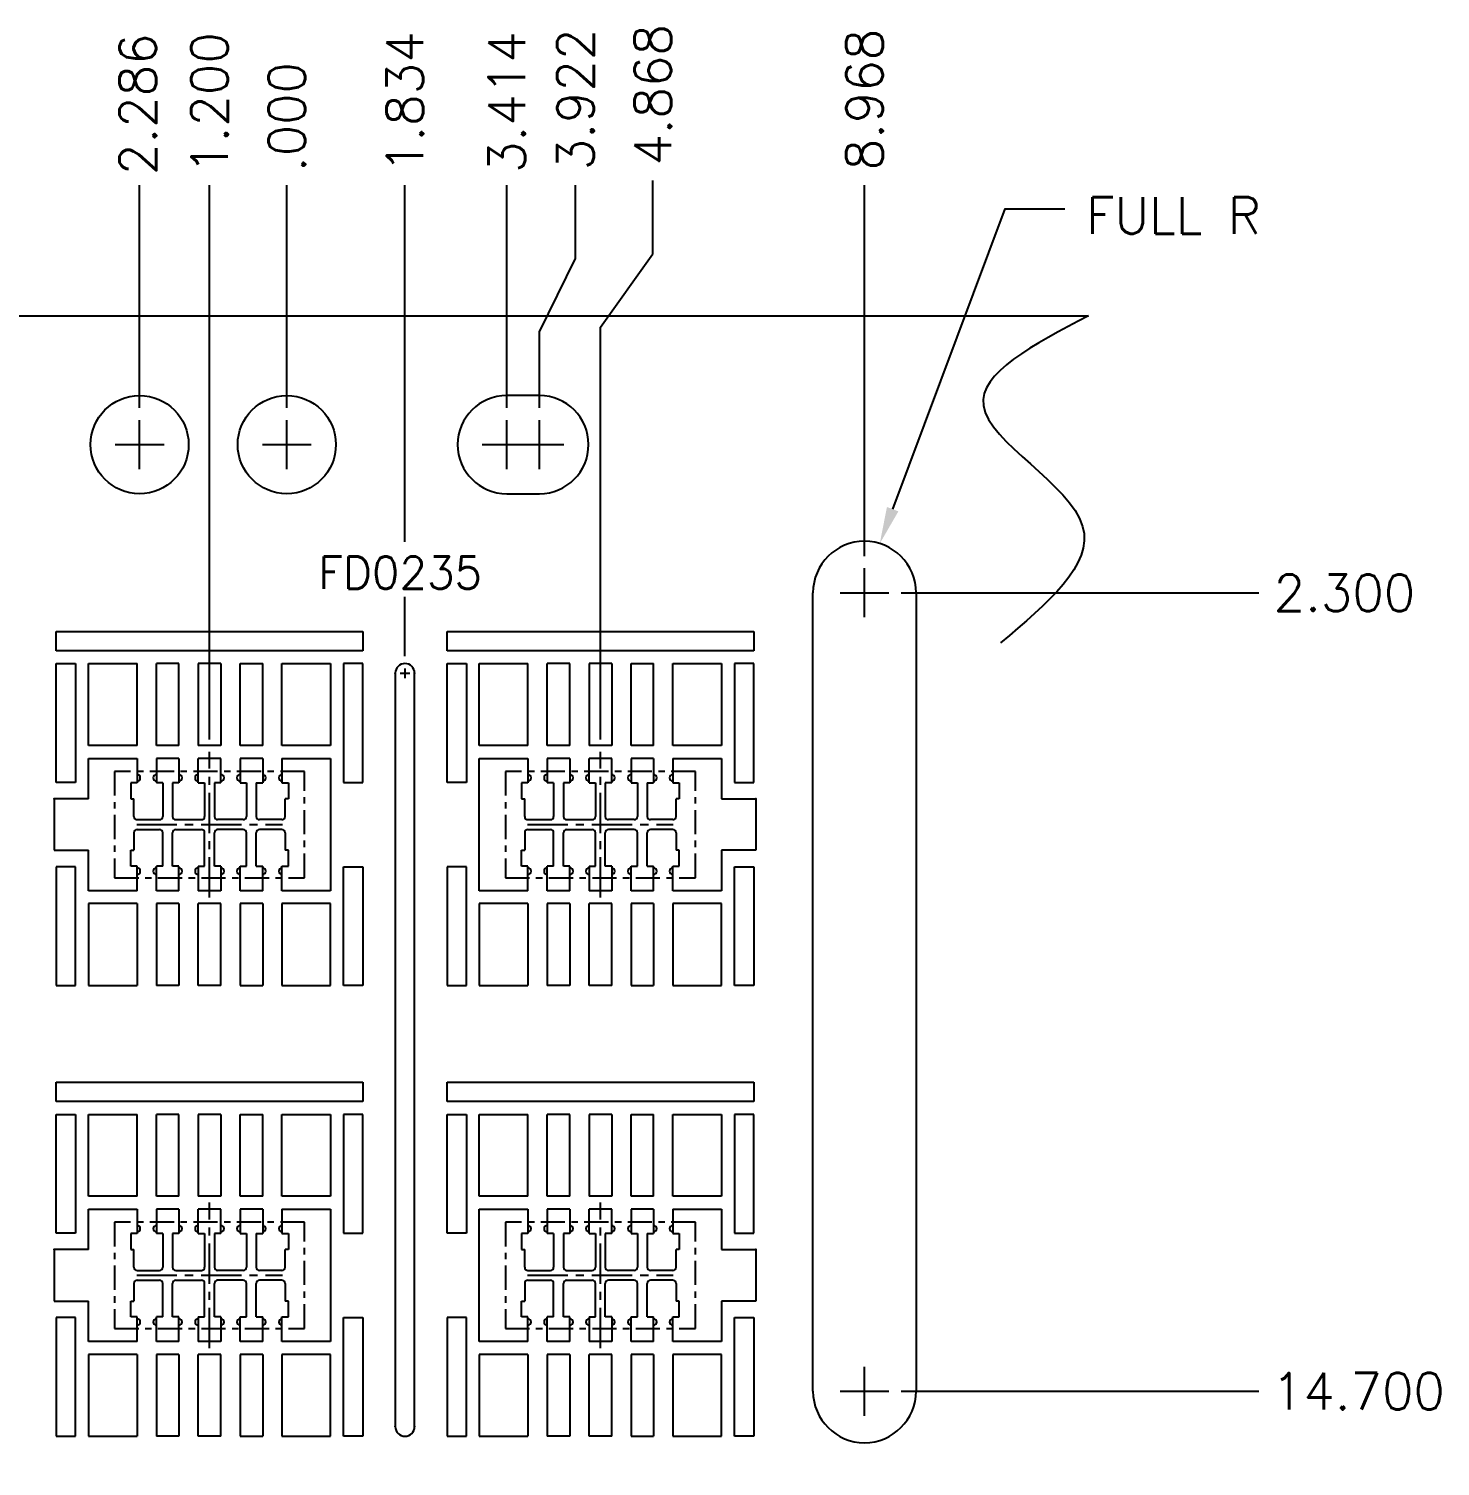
# Model space of a CAD drawing. Extents: x -176.6 to -118.8, y -49.2 to 29.7.
# Drawn here: x -159.27 to -137.36, y 6.93 to 29.25 of the extents above; entities that cross this region are included whole.
import ezdxf
from ezdxf.enums import TextEntityAlignment as Align

# ---------------------------------------------------------------- set-up
doc = ezdxf.new("R2010")
doc.units = 0
doc.header["$LTSCALE"] = 0.5
doc.header["$MEASUREMENT"] = 0
doc.linetypes.add('CENTER', pattern=[2, 1.25, -0.25, 0.25, -0.25])
doc.linetypes.add('CENTER2', pattern=[1.125, 0.75, -0.125, 0.125, -0.125])
doc.layers.get('Defpoints').update_dxf_attribs({"linetype": 'CONTINUOUS'})
doc.layers.add('1', color=7, linetype='CONTINUOUS')
doc.layers.add('1D', color=4, linetype='CONTINUOUS')
doc.styles.add('RS', font='romans.shx')
doc.styles.add('SIMPLEX', font='SIMPLEX')

msp = doc.modelspace()

# ---------------------------------------------------------------- linework, layer by layer
at = {"layer": '1', "linetype": 'Continuous'}
for p, q in [((-151.344, 23.556), (-151.852, 23.556)), ((-151.852, 22.032), (-151.344, 22.032)), ((-147.098, 8.094), (-147.098, 20.494)), ((-145.498, 20.494), (-145.498, 8.094)), ((-153.582, 19.244), (-153.582, 7.544)), ((-153.282, 7.544), (-153.282, 19.244))]:
    msp.add_line(p, q, dxfattribs=at)
at = {"layer": '1'}
for p, q in [((-158.846, 19.894), (-154.086, 19.894)), ((-158.846, 19.594), (-158.846, 19.894)), ((-154.086, 19.894), (-154.086, 19.594)), ((-152.778, 19.894), (-148.018, 19.894)), ((-152.778, 19.594), (-152.778, 19.894)), ((-148.018, 19.894), (-148.018, 19.594)), ((-154.086, 19.594), (-158.846, 19.594)), ((-148.018, 19.594), (-152.778, 19.594)), ((-158.846, 17.548), (-158.846, 19.394)), ((-158.846, 19.394), (-158.546, 19.394)), ((-158.546, 19.394), (-158.546, 17.548)), ((-158.346, 19.394), (-157.591, 19.394)), ((-158.346, 18.122), (-158.346, 19.394)), ((-157.591, 18.122), (-157.591, 19.394)), ((-157.291, 18.122), (-157.291, 19.394)), ((-156.941, 19.394), (-157.291, 19.394)), ((-156.941, 18.122), (-156.941, 19.394)), ((-156.641, 19.394), (-156.641, 18.122)), ((-156.291, 19.394), (-156.641, 19.394)), ((-156.291, 19.394), (-156.291, 18.122)), ((-155.991, 18.122), (-155.991, 19.394)), ((-155.641, 18.122), (-155.641, 19.394)), ((-155.341, 18.122), (-155.341, 19.394)), ((-155.341, 19.394), (-154.586, 19.394)), ((-154.586, 19.394), (-154.586, 18.122)), ((-154.386, 19.394), (-154.386, 17.548)), ((-154.086, 19.394), (-154.386, 19.394)), ((-154.086, 17.548), (-154.086, 19.394)), ((-152.778, 17.548), (-152.778, 19.394)), ((-152.778, 19.394), (-152.478, 19.394)), ((-152.478, 19.394), (-152.478, 17.548)), ((-152.278, 19.394), (-151.523, 19.394)), ((-152.278, 18.122), (-152.278, 19.394)), ((-151.523, 18.122), (-151.523, 19.394)), ((-151.223, 18.122), (-151.223, 19.394)), ((-150.873, 19.394), (-151.223, 19.394)), ((-150.873, 18.122), (-150.873, 19.394)), ((-150.573, 19.394), (-150.573, 18.122)), ((-150.223, 19.394), (-150.573, 19.394)), ((-150.223, 19.394), (-150.223, 18.122)), ((-149.923, 18.122), (-149.923, 19.394)), ((-149.573, 18.122), (-149.573, 19.394)), ((-149.273, 18.122), (-149.273, 19.394)), ((-149.273, 19.394), (-148.518, 19.394)), ((-148.518, 19.394), (-148.518, 18.122)), ((-148.318, 19.394), (-148.318, 17.548)), ((-148.018, 19.394), (-148.318, 19.394)), ((-148.018, 17.548), (-148.018, 19.394)), ((-157.591, 18.122), (-158.346, 18.122)), ((-156.941, 18.122), (-157.291, 18.122)), ((-155.641, 18.122), (-155.991, 18.122)), ((-154.586, 18.122), (-155.341, 18.122)), ((-151.523, 18.122), (-152.278, 18.122)), ((-150.873, 18.122), (-151.223, 18.122)), ((-149.573, 18.122), (-149.923, 18.122)), ((-148.518, 18.122), (-149.273, 18.122)), ((-158.346, 17.922), (-157.591, 17.922)), ((-158.346, 17.294), (-158.346, 17.922)), ((-157.591, 17.922), (-157.591, 17.541)), ((-156.941, 17.922), (-157.291, 17.922)), ((-157.291, 17.922), (-157.291, 17.541)), ((-156.941, 17.922), (-156.941, 17.541)), ((-156.291, 17.922), (-156.641, 17.922)), ((-156.641, 17.541), (-156.641, 17.922)), ((-156.291, 17.541), (-156.291, 17.922)), ((-155.641, 17.922), (-155.991, 17.922)), ((-155.991, 17.922), (-155.991, 17.541)), ((-155.641, 17.922), (-155.641, 17.541)), ((-155.341, 17.922), (-154.586, 17.922)), ((-155.341, 17.922), (-155.341, 17.541)), ((-154.586, 17.922), (-154.586, 15.866)), ((-152.278, 15.866), (-152.278, 17.922)), ((-152.278, 17.922), (-151.523, 17.922)), ((-151.523, 17.922), (-151.523, 17.541)), ((-150.873, 17.922), (-151.223, 17.922)), ((-151.223, 17.922), (-151.223, 17.541)), ((-150.873, 17.922), (-150.873, 17.541)), ((-150.573, 17.541), (-150.573, 17.922)), ((-150.223, 17.922), (-150.573, 17.922)), ((-150.223, 17.541), (-150.223, 17.922)), ((-149.573, 17.922), (-149.923, 17.922)), ((-149.923, 17.922), (-149.923, 17.541)), ((-149.573, 17.922), (-149.573, 17.541)), ((-149.273, 17.922), (-148.518, 17.922)), ((-149.273, 17.922), (-149.273, 17.541)), ((-148.518, 17.922), (-148.518, 17.294)), ((-158.546, 17.548), (-158.846, 17.548)), ((-157.591, 17.541), (-157.69, 17.541)), ((-157.69, 17.541), (-157.69, 17.294)), ((-157.192, 17.541), (-157.291, 17.541)), ((-157.192, 17.541), (-157.192, 17.02)), ((-156.941, 17.541), (-157.04, 17.541)), ((-157.04, 17.541), (-157.04, 17.02)), ((-156.641, 17.541), (-156.542, 17.541)), ((-156.542, 17.541), (-156.542, 17.069)), ((-156.542, 17.541), (-156.542, 17.02)), ((-156.291, 17.541), (-156.39, 17.541)), ((-156.39, 17.541), (-156.39, 17.02)), ((-156.39, 17.541), (-156.39, 17.02)), ((-155.991, 17.541), (-155.892, 17.541)), ((-155.892, 17.541), (-155.892, 17.02)), ((-155.74, 17.541), (-155.641, 17.541)), ((-155.74, 17.541), (-155.74, 17.02)), ((-155.341, 17.541), (-155.242, 17.541)), ((-155.242, 17.541), (-155.242, 17.294)), ((-154.386, 17.548), (-154.086, 17.548)), ((-152.478, 17.548), (-152.778, 17.548)), ((-151.523, 17.541), (-151.622, 17.541)), ((-151.622, 17.541), (-151.622, 17.294)), ((-151.124, 17.541), (-151.223, 17.541)), ((-151.124, 17.541), (-151.124, 17.02)), ((-150.873, 17.541), (-150.972, 17.541)), ((-150.972, 17.541), (-150.972, 17.02)), ((-150.573, 17.541), (-150.474, 17.541)), ((-150.474, 17.541), (-150.474, 17.069)), ((-150.474, 17.541), (-150.474, 17.02)), ((-150.223, 17.541), (-150.322, 17.541)), ((-150.322, 17.541), (-150.322, 17.02)), ((-150.322, 17.541), (-150.322, 17.02)), ((-149.923, 17.541), (-149.824, 17.541)), ((-149.824, 17.541), (-149.824, 17.02)), ((-149.672, 17.541), (-149.573, 17.541)), ((-149.672, 17.541), (-149.672, 17.02)), ((-149.273, 17.541), (-149.174, 17.541)), ((-149.174, 17.541), (-149.174, 17.294)), ((-148.318, 17.548), (-148.018, 17.548)), ((-158.88, 17.294), (-158.88, 16.494)), ((-158.346, 17.294), (-158.88, 17.294)), ((-157.69, 17.294), (-157.641, 17.294)), ((-157.641, 17.02), (-157.641, 17.294)), ((-155.242, 17.294), (-155.291, 17.294)), ((-155.291, 17.02), (-155.291, 17.294)), ((-151.622, 17.294), (-151.573, 17.294)), ((-151.573, 17.02), (-151.573, 17.294)), ((-149.174, 17.294), (-149.223, 17.294)), ((-149.223, 17.02), (-149.223, 17.294)), ((-148.518, 17.294), (-147.984, 17.294)), ((-147.984, 17.294), (-147.984, 16.494)), ((-157.591, 16.97), (-157.242, 16.97)), ((-156.99, 16.97), (-156.592, 16.97)), ((-155.942, 16.97), (-156.34, 16.97)), ((-155.341, 16.97), (-155.69, 16.97)), ((-151.523, 16.97), (-151.174, 16.97)), ((-150.922, 16.97), (-150.524, 16.97)), ((-149.874, 16.97), (-150.272, 16.97)), ((-149.273, 16.97), (-149.622, 16.97)), ((-157.641, 16.768), (-157.641, 16.494)), ((-157.591, 16.818), (-157.242, 16.818)), ((-157.192, 16.247), (-157.192, 16.768)), ((-157.04, 16.247), (-157.04, 16.768)), ((-156.99, 16.818), (-156.592, 16.818)), ((-156.542, 16.247), (-156.542, 16.768)), ((-156.542, 16.247), (-156.542, 16.768)), ((-156.39, 16.247), (-156.39, 16.768)), ((-155.942, 16.818), (-156.34, 16.818)), ((-155.892, 16.247), (-155.892, 16.768)), ((-155.74, 16.247), (-155.74, 16.768)), ((-155.341, 16.818), (-155.69, 16.818)), ((-155.291, 16.768), (-155.291, 16.494)), ((-151.573, 16.768), (-151.573, 16.494)), ((-151.523, 16.818), (-151.174, 16.818)), ((-151.124, 16.247), (-151.124, 16.768)), ((-150.972, 16.247), (-150.972, 16.768)), ((-150.922, 16.818), (-150.524, 16.818)), ((-150.474, 16.247), (-150.474, 16.768)), ((-150.474, 16.247), (-150.474, 16.768)), ((-150.322, 16.247), (-150.322, 16.768)), ((-149.874, 16.818), (-150.272, 16.818)), ((-149.824, 16.247), (-149.824, 16.768)), ((-149.672, 16.247), (-149.672, 16.768)), ((-149.273, 16.818), (-149.622, 16.818)), ((-149.223, 16.768), (-149.223, 16.494)), ((-156.39, 16.247), (-156.39, 16.718)), ((-150.322, 16.247), (-150.322, 16.718)), ((-158.88, 16.494), (-158.346, 16.494)), ((-158.346, 15.866), (-158.346, 16.494)), ((-157.69, 16.247), (-157.69, 16.494)), ((-157.69, 16.494), (-157.641, 16.494)), ((-155.242, 16.494), (-155.291, 16.494)), ((-155.242, 16.247), (-155.242, 16.494)), ((-151.622, 16.247), (-151.622, 16.494)), ((-151.622, 16.494), (-151.573, 16.494)), ((-149.174, 16.494), (-149.223, 16.494)), ((-149.174, 16.247), (-149.174, 16.494)), ((-147.984, 16.494), (-148.518, 16.494)), ((-148.518, 16.494), (-148.518, 15.866)), ((-158.846, 16.24), (-158.846, 14.394)), ((-158.546, 16.24), (-158.846, 16.24)), ((-158.546, 14.394), (-158.546, 16.24)), ((-157.591, 16.247), (-157.69, 16.247)), ((-157.591, 15.866), (-157.591, 16.247)), ((-157.291, 15.866), (-157.291, 16.247)), ((-157.192, 16.247), (-157.291, 16.247)), ((-156.941, 16.247), (-157.04, 16.247)), ((-156.941, 15.866), (-156.941, 16.247)), ((-156.641, 16.247), (-156.641, 15.866)), ((-156.641, 16.247), (-156.542, 16.247)), ((-156.291, 16.247), (-156.39, 16.247)), ((-156.291, 16.247), (-156.291, 15.866)), ((-155.991, 15.866), (-155.991, 16.247)), ((-155.991, 16.247), (-155.892, 16.247)), ((-155.74, 16.247), (-155.641, 16.247)), ((-155.641, 15.866), (-155.641, 16.247)), ((-155.341, 15.866), (-155.341, 16.247)), ((-155.341, 16.247), (-155.242, 16.247)), ((-154.386, 14.394), (-154.386, 16.24)), ((-154.386, 16.24), (-154.086, 16.24)), ((-154.086, 16.24), (-154.086, 14.394)), ((-152.778, 16.24), (-152.778, 14.394)), ((-152.478, 16.24), (-152.778, 16.24)), ((-152.478, 14.394), (-152.478, 16.24)), ((-151.523, 16.247), (-151.622, 16.247)), ((-151.523, 15.866), (-151.523, 16.247)), ((-151.223, 15.866), (-151.223, 16.247)), ((-151.124, 16.247), (-151.223, 16.247)), ((-150.873, 16.247), (-150.972, 16.247)), ((-150.873, 15.866), (-150.873, 16.247)), ((-150.573, 16.247), (-150.573, 15.866)), ((-150.573, 16.247), (-150.474, 16.247)), ((-150.223, 16.247), (-150.322, 16.247)), ((-150.223, 16.247), (-150.223, 15.866)), ((-149.923, 15.866), (-149.923, 16.247)), ((-149.923, 16.247), (-149.824, 16.247)), ((-149.672, 16.247), (-149.573, 16.247)), ((-149.573, 15.866), (-149.573, 16.247)), ((-149.273, 15.866), (-149.273, 16.247)), ((-149.273, 16.247), (-149.174, 16.247)), ((-148.318, 14.394), (-148.318, 16.24)), ((-148.318, 16.24), (-148.018, 16.24)), ((-148.018, 16.24), (-148.018, 14.394)), ((-157.591, 15.866), (-158.346, 15.866)), ((-156.941, 15.866), (-157.291, 15.866)), ((-156.291, 15.866), (-156.641, 15.866)), ((-155.641, 15.866), (-155.991, 15.866)), ((-154.586, 15.866), (-155.341, 15.866)), ((-151.523, 15.866), (-152.278, 15.866)), ((-150.873, 15.866), (-151.223, 15.866)), ((-150.223, 15.866), (-150.573, 15.866)), ((-149.573, 15.866), (-149.923, 15.866)), ((-148.518, 15.866), (-149.273, 15.866)), ((-157.591, 15.666), (-158.346, 15.666)), ((-158.346, 15.666), (-158.346, 14.394)), ((-157.591, 15.666), (-157.591, 14.394)), ((-157.291, 15.666), (-157.291, 14.394)), ((-156.941, 15.666), (-157.291, 15.666)), ((-156.941, 15.666), (-156.941, 14.394)), ((-156.641, 14.394), (-156.641, 15.666)), ((-156.291, 14.394), (-156.291, 15.666)), ((-155.991, 15.666), (-155.991, 14.394)), ((-155.641, 15.666), (-155.991, 15.666)), ((-155.641, 15.666), (-155.641, 14.394)), ((-155.341, 15.666), (-155.341, 14.394)), ((-154.586, 15.666), (-155.341, 15.666)), ((-154.586, 14.394), (-154.586, 15.666)), ((-151.523, 15.666), (-152.278, 15.666)), ((-152.278, 15.666), (-152.278, 14.394)), ((-151.523, 15.666), (-151.523, 14.394)), ((-151.223, 15.666), (-151.223, 14.394)), ((-150.873, 15.666), (-151.223, 15.666)), ((-150.873, 15.666), (-150.873, 14.394)), ((-150.573, 14.394), (-150.573, 15.666)), ((-150.223, 14.394), (-150.223, 15.666)), ((-149.923, 15.666), (-149.923, 14.394)), ((-149.573, 15.666), (-149.923, 15.666)), ((-149.573, 15.666), (-149.573, 14.394)), ((-149.273, 15.666), (-149.273, 14.394)), ((-148.518, 15.666), (-149.273, 15.666)), ((-148.518, 14.394), (-148.518, 15.666)), ((-158.846, 14.394), (-158.546, 14.394)), ((-158.346, 14.394), (-157.591, 14.394)), ((-156.941, 14.394), (-157.291, 14.394)), ((-156.291, 14.394), (-156.641, 14.394)), ((-155.341, 14.394), (-154.586, 14.394)), ((-154.086, 14.394), (-154.386, 14.394)), ((-152.778, 14.394), (-152.478, 14.394)), ((-152.278, 14.394), (-151.523, 14.394)), ((-150.873, 14.394), (-151.223, 14.394)), ((-150.223, 14.394), (-150.573, 14.394)), ((-149.273, 14.394), (-148.518, 14.394)), ((-148.018, 14.394), (-148.318, 14.394)), ((-158.846, 12.894), (-154.086, 12.894)), ((-158.846, 12.594), (-158.846, 12.894)), ((-154.086, 12.894), (-154.086, 12.594)), ((-152.778, 12.894), (-148.018, 12.894)), ((-152.778, 12.594), (-152.778, 12.894)), ((-148.018, 12.894), (-148.018, 12.594)), ((-154.086, 12.594), (-158.846, 12.594)), ((-148.018, 12.594), (-152.778, 12.594)), ((-158.846, 10.548), (-158.846, 12.394)), ((-158.846, 12.394), (-158.546, 12.394)), ((-158.546, 12.394), (-158.546, 10.548)), ((-158.346, 12.394), (-157.591, 12.394)), ((-158.346, 11.122), (-158.346, 12.394)), ((-157.591, 11.122), (-157.591, 12.394)), ((-157.291, 11.122), (-157.291, 12.394)), ((-156.941, 12.394), (-157.291, 12.394)), ((-156.941, 11.122), (-156.941, 12.394)), ((-156.641, 12.394), (-156.641, 11.122)), ((-156.291, 12.394), (-156.641, 12.394)), ((-156.291, 12.394), (-156.291, 11.122)), ((-155.991, 11.122), (-155.991, 12.394)), ((-155.641, 11.122), (-155.641, 12.394)), ((-155.341, 11.122), (-155.341, 12.394)), ((-155.341, 12.394), (-154.586, 12.394)), ((-154.586, 12.394), (-154.586, 11.122)), ((-154.086, 12.394), (-154.386, 12.394)), ((-154.386, 12.394), (-154.386, 10.548)), ((-154.086, 10.548), (-154.086, 12.394)), ((-152.778, 10.548), (-152.778, 12.394)), ((-152.778, 12.394), (-152.478, 12.394)), ((-152.478, 12.394), (-152.478, 10.548)), ((-152.278, 12.394), (-151.523, 12.394)), ((-152.278, 11.122), (-152.278, 12.394)), ((-151.523, 11.122), (-151.523, 12.394)), ((-151.223, 11.122), (-151.223, 12.394)), ((-150.873, 12.394), (-151.223, 12.394)), ((-150.873, 11.122), (-150.873, 12.394)), ((-150.573, 12.394), (-150.573, 11.122)), ((-150.223, 12.394), (-150.573, 12.394)), ((-150.223, 12.394), (-150.223, 11.122)), ((-149.923, 11.122), (-149.923, 12.394)), ((-149.573, 11.122), (-149.573, 12.394)), ((-149.273, 11.122), (-149.273, 12.394)), ((-149.273, 12.394), (-148.518, 12.394)), ((-148.518, 12.394), (-148.518, 11.122)), ((-148.018, 12.394), (-148.318, 12.394)), ((-148.318, 12.394), (-148.318, 10.548)), ((-148.018, 10.548), (-148.018, 12.394)), ((-157.591, 11.122), (-158.346, 11.122)), ((-156.941, 11.122), (-157.291, 11.122)), ((-155.641, 11.122), (-155.991, 11.122)), ((-154.586, 11.122), (-155.341, 11.122)), ((-151.523, 11.122), (-152.278, 11.122)), ((-150.873, 11.122), (-151.223, 11.122)), ((-149.573, 11.122), (-149.923, 11.122)), ((-148.518, 11.122), (-149.273, 11.122)), ((-158.346, 10.922), (-157.591, 10.922)), ((-158.346, 10.294), (-158.346, 10.922)), ((-157.591, 10.922), (-157.591, 10.541)), ((-156.941, 10.922), (-157.291, 10.922)), ((-157.291, 10.922), (-157.291, 10.541)), ((-156.941, 10.922), (-156.941, 10.541)), ((-156.291, 10.922), (-156.641, 10.922)), ((-156.641, 10.541), (-156.641, 10.922)), ((-156.291, 10.541), (-156.291, 10.922)), ((-155.641, 10.922), (-155.991, 10.922)), ((-155.991, 10.922), (-155.991, 10.541)), ((-155.641, 10.922), (-155.641, 10.541)), ((-155.341, 10.922), (-154.586, 10.922)), ((-155.341, 10.922), (-155.341, 10.541)), ((-154.586, 10.922), (-154.586, 8.866)), ((-152.278, 10.922), (-151.523, 10.922)), ((-152.278, 8.866), (-152.278, 10.922)), ((-151.523, 10.922), (-151.523, 10.541)), ((-150.873, 10.922), (-151.223, 10.922)), ((-151.223, 10.922), (-151.223, 10.541)), ((-150.873, 10.922), (-150.873, 10.541)), ((-150.223, 10.922), (-150.573, 10.922)), ((-150.573, 10.541), (-150.573, 10.922)), ((-150.223, 10.541), (-150.223, 10.922)), ((-149.573, 10.922), (-149.923, 10.922)), ((-149.923, 10.922), (-149.923, 10.541)), ((-149.573, 10.922), (-149.573, 10.541)), ((-149.273, 10.922), (-148.518, 10.922)), ((-149.273, 10.922), (-149.273, 10.541)), ((-148.518, 10.922), (-148.518, 10.294)), ((-158.546, 10.548), (-158.846, 10.548)), ((-157.591, 10.541), (-157.69, 10.541)), ((-157.69, 10.541), (-157.69, 10.294)), ((-157.192, 10.541), (-157.291, 10.541)), ((-157.192, 10.541), (-157.192, 10.02)), ((-156.941, 10.541), (-157.04, 10.541)), ((-157.04, 10.541), (-157.04, 10.02)), ((-156.641, 10.541), (-156.542, 10.541)), ((-156.542, 10.541), (-156.542, 10.069)), ((-156.542, 10.541), (-156.542, 10.02)), ((-156.291, 10.541), (-156.39, 10.541)), ((-156.39, 10.541), (-156.39, 10.02)), ((-156.39, 10.541), (-156.39, 10.02)), ((-155.991, 10.541), (-155.892, 10.541)), ((-155.892, 10.541), (-155.892, 10.02)), ((-155.74, 10.541), (-155.641, 10.541)), ((-155.74, 10.541), (-155.74, 10.02)), ((-155.341, 10.541), (-155.242, 10.541)), ((-155.242, 10.541), (-155.242, 10.294)), ((-154.386, 10.548), (-154.086, 10.548)), ((-152.478, 10.548), (-152.778, 10.548)), ((-151.523, 10.541), (-151.622, 10.541)), ((-151.622, 10.541), (-151.622, 10.294)), ((-151.124, 10.541), (-151.223, 10.541)), ((-151.124, 10.541), (-151.124, 10.02)), ((-150.873, 10.541), (-150.972, 10.541)), ((-150.972, 10.541), (-150.972, 10.02)), ((-150.573, 10.541), (-150.474, 10.541)), ((-150.474, 10.541), (-150.474, 10.069)), ((-150.474, 10.541), (-150.474, 10.02)), ((-150.223, 10.541), (-150.322, 10.541)), ((-150.322, 10.541), (-150.322, 10.02)), ((-150.322, 10.541), (-150.322, 10.02)), ((-149.923, 10.541), (-149.824, 10.541)), ((-149.824, 10.541), (-149.824, 10.02)), ((-149.672, 10.541), (-149.573, 10.541)), ((-149.672, 10.541), (-149.672, 10.02)), ((-149.273, 10.541), (-149.174, 10.541)), ((-149.174, 10.541), (-149.174, 10.294)), ((-148.318, 10.548), (-148.018, 10.548)), ((-158.88, 10.294), (-158.88, 9.494)), ((-158.346, 10.294), (-158.88, 10.294)), ((-157.69, 10.294), (-157.641, 10.294)), ((-157.641, 10.02), (-157.641, 10.294)), ((-155.242, 10.294), (-155.291, 10.294)), ((-155.291, 10.02), (-155.291, 10.294)), ((-151.622, 10.294), (-151.573, 10.294)), ((-151.573, 10.02), (-151.573, 10.294)), ((-149.174, 10.294), (-149.223, 10.294)), ((-149.223, 10.02), (-149.223, 10.294)), ((-148.518, 10.294), (-147.984, 10.294)), ((-147.984, 10.294), (-147.984, 9.494)), ((-157.591, 9.97), (-157.242, 9.97)), ((-156.99, 9.97), (-156.592, 9.97)), ((-155.942, 9.97), (-156.34, 9.97)), ((-155.341, 9.97), (-155.69, 9.97)), ((-151.523, 9.97), (-151.174, 9.97)), ((-150.922, 9.97), (-150.524, 9.97)), ((-149.874, 9.97), (-150.272, 9.97)), ((-149.273, 9.97), (-149.622, 9.97)), ((-157.641, 9.768), (-157.641, 9.494)), ((-157.591, 9.818), (-157.242, 9.818)), ((-157.192, 9.247), (-157.192, 9.768)), ((-157.04, 9.247), (-157.04, 9.768)), ((-156.99, 9.818), (-156.592, 9.818)), ((-156.542, 9.247), (-156.542, 9.768)), ((-156.542, 9.247), (-156.542, 9.768)), ((-156.39, 9.247), (-156.39, 9.768)), ((-156.39, 9.247), (-156.39, 9.718)), ((-155.942, 9.818), (-156.34, 9.818)), ((-155.892, 9.247), (-155.892, 9.768)), ((-155.74, 9.247), (-155.74, 9.768)), ((-155.341, 9.818), (-155.69, 9.818)), ((-155.291, 9.768), (-155.291, 9.494)), ((-151.573, 9.768), (-151.573, 9.494)), ((-151.523, 9.818), (-151.174, 9.818)), ((-151.124, 9.247), (-151.124, 9.768)), ((-150.972, 9.247), (-150.972, 9.768)), ((-150.922, 9.818), (-150.524, 9.818)), ((-150.474, 9.247), (-150.474, 9.768)), ((-150.474, 9.247), (-150.474, 9.768)), ((-150.322, 9.247), (-150.322, 9.768)), ((-150.322, 9.247), (-150.322, 9.718)), ((-149.874, 9.818), (-150.272, 9.818)), ((-149.824, 9.247), (-149.824, 9.768)), ((-149.672, 9.247), (-149.672, 9.768)), ((-149.273, 9.818), (-149.622, 9.818)), ((-149.223, 9.768), (-149.223, 9.494)), ((-158.88, 9.494), (-158.346, 9.494)), ((-158.346, 8.866), (-158.346, 9.494)), ((-157.69, 9.247), (-157.69, 9.494)), ((-157.69, 9.494), (-157.641, 9.494)), ((-155.242, 9.494), (-155.291, 9.494)), ((-155.242, 9.247), (-155.242, 9.494)), ((-151.622, 9.247), (-151.622, 9.494)), ((-151.622, 9.494), (-151.573, 9.494)), ((-149.174, 9.494), (-149.223, 9.494)), ((-149.174, 9.247), (-149.174, 9.494)), ((-147.984, 9.494), (-148.518, 9.494)), ((-148.518, 9.494), (-148.518, 8.866)), ((-158.846, 9.24), (-158.846, 7.394)), ((-158.546, 9.24), (-158.846, 9.24)), ((-158.546, 7.394), (-158.546, 9.24)), ((-157.591, 9.247), (-157.69, 9.247)), ((-157.591, 8.866), (-157.591, 9.247)), ((-157.291, 8.866), (-157.291, 9.247)), ((-157.192, 9.247), (-157.291, 9.247)), ((-156.941, 9.247), (-157.04, 9.247)), ((-156.941, 8.866), (-156.941, 9.247)), ((-156.641, 9.247), (-156.641, 8.866)), ((-156.641, 9.247), (-156.542, 9.247)), ((-156.291, 9.247), (-156.39, 9.247)), ((-156.291, 9.247), (-156.291, 8.866)), ((-155.991, 8.866), (-155.991, 9.247)), ((-155.991, 9.247), (-155.892, 9.247)), ((-155.74, 9.247), (-155.641, 9.247)), ((-155.641, 8.866), (-155.641, 9.247)), ((-155.341, 8.866), (-155.341, 9.247)), ((-155.341, 9.247), (-155.242, 9.247)), ((-154.386, 9.24), (-154.086, 9.24)), ((-154.386, 7.394), (-154.386, 9.24)), ((-154.086, 9.24), (-154.086, 7.394)), ((-152.778, 9.24), (-152.778, 7.394)), ((-152.478, 9.24), (-152.778, 9.24)), ((-152.478, 7.394), (-152.478, 9.24)), ((-151.523, 9.247), (-151.622, 9.247)), ((-151.523, 8.866), (-151.523, 9.247)), ((-151.223, 8.866), (-151.223, 9.247)), ((-151.124, 9.247), (-151.223, 9.247)), ((-150.873, 9.247), (-150.972, 9.247)), ((-150.873, 8.866), (-150.873, 9.247)), ((-150.573, 9.247), (-150.573, 8.866)), ((-150.573, 9.247), (-150.474, 9.247)), ((-150.223, 9.247), (-150.322, 9.247)), ((-150.223, 9.247), (-150.223, 8.866)), ((-149.923, 8.866), (-149.923, 9.247)), ((-149.923, 9.247), (-149.824, 9.247)), ((-149.672, 9.247), (-149.573, 9.247)), ((-149.573, 8.866), (-149.573, 9.247)), ((-149.273, 8.866), (-149.273, 9.247)), ((-149.273, 9.247), (-149.174, 9.247)), ((-148.318, 9.24), (-148.018, 9.24)), ((-148.318, 7.394), (-148.318, 9.24)), ((-148.018, 9.24), (-148.018, 7.394)), ((-157.591, 8.866), (-158.346, 8.866)), ((-156.941, 8.866), (-157.291, 8.866)), ((-156.291, 8.866), (-156.641, 8.866)), ((-155.641, 8.866), (-155.991, 8.866)), ((-154.586, 8.866), (-155.341, 8.866)), ((-151.523, 8.866), (-152.278, 8.866)), ((-150.873, 8.866), (-151.223, 8.866)), ((-150.223, 8.866), (-150.573, 8.866)), ((-149.573, 8.866), (-149.923, 8.866)), ((-148.518, 8.866), (-149.273, 8.866)), ((-157.591, 8.666), (-158.346, 8.666)), ((-158.346, 8.666), (-158.346, 7.394)), ((-157.591, 8.666), (-157.591, 7.394)), ((-157.291, 8.666), (-157.291, 7.394)), ((-156.941, 8.666), (-157.291, 8.666)), ((-156.941, 8.666), (-156.941, 7.394)), ((-156.641, 7.394), (-156.641, 8.666)), ((-156.291, 7.394), (-156.291, 8.666)), ((-155.991, 8.666), (-155.991, 7.394)), ((-155.641, 8.666), (-155.991, 8.666)), ((-155.641, 8.666), (-155.641, 7.394)), ((-155.341, 8.666), (-155.341, 7.394)), ((-154.586, 8.666), (-155.341, 8.666)), ((-154.586, 7.394), (-154.586, 8.666)), ((-151.523, 8.666), (-152.278, 8.666)), ((-152.278, 8.666), (-152.278, 7.394)), ((-151.523, 8.666), (-151.523, 7.394)), ((-151.223, 8.666), (-151.223, 7.394)), ((-150.873, 8.666), (-151.223, 8.666)), ((-150.873, 8.666), (-150.873, 7.394)), ((-150.573, 7.394), (-150.573, 8.666)), ((-150.223, 7.394), (-150.223, 8.666)), ((-149.923, 8.666), (-149.923, 7.394)), ((-149.573, 8.666), (-149.923, 8.666)), ((-149.573, 8.666), (-149.573, 7.394)), ((-149.273, 8.666), (-149.273, 7.394)), ((-148.518, 8.666), (-149.273, 8.666)), ((-148.518, 7.394), (-148.518, 8.666)), ((-158.846, 7.394), (-158.546, 7.394)), ((-158.346, 7.394), (-157.591, 7.394)), ((-156.941, 7.394), (-157.291, 7.394)), ((-156.291, 7.394), (-156.641, 7.394)), ((-155.341, 7.394), (-154.586, 7.394)), ((-154.086, 7.394), (-154.386, 7.394)), ((-152.778, 7.394), (-152.478, 7.394)), ((-152.278, 7.394), (-151.523, 7.394)), ((-150.873, 7.394), (-151.223, 7.394)), ((-150.223, 7.394), (-150.573, 7.394)), ((-149.273, 7.394), (-148.518, 7.394)), ((-148.018, 7.394), (-148.318, 7.394))]:
    msp.add_line(p, q, dxfattribs=at)
at = {"layer": '1', "linetype": 'Continuous'}
msp.add_lwpolyline([(-167.7, -8.606), (-167.7, -6.606, 0.414214), (-167.55, -6.456), (-167.55, 5.244, 0.414214), (-167.7, 5.394), (-167.7, 7.394, 0.414214), (-167.55, 7.544), (-167.55, 19.244, 0.414214), (-167.7, 19.394), (-167.7, 23.955), (-167.378, 23.955, 0.57735), (-167.268, 24.146), (-167.534, 24.607, -0.414214), (-167.497, 24.744), (-167.411, 24.794), (-142.82, 24.794)], format="xyb", dxfattribs=at)
at = {"layer": '1'}
for points in [[(-155.991, 19.394), (-155.641, 19.394)], [(-149.923, 19.394), (-149.573, 19.394)], [(-156.291, 18.122), (-156.641, 18.122)], [(-150.223, 18.122), (-150.573, 18.122)], [(-156.291, 15.666), (-156.641, 15.666)], [(-150.223, 15.666), (-150.573, 15.666)], [(-155.991, 14.394), (-155.641, 14.394)], [(-149.923, 14.394), (-149.573, 14.394)], [(-155.991, 12.394), (-155.641, 12.394)], [(-149.923, 12.394), (-149.573, 12.394)], [(-156.291, 11.122), (-156.641, 11.122)], [(-150.223, 11.122), (-150.573, 11.122)], [(-156.291, 8.666), (-156.641, 8.666)], [(-150.223, 8.666), (-150.573, 8.666)], [(-155.991, 7.394), (-155.641, 7.394)], [(-149.923, 7.394), (-149.573, 7.394)]]:
    msp.add_lwpolyline(points, dxfattribs=at)
at = {"layer": '1', "linetype": 'Continuous'}
for centre in [(-157.552, 22.794), (-155.266, 22.794)]:
    msp.add_circle(centre, 0.762, dxfattribs=at)
for centre, radius, start, end in [((-151.852, 22.794), 0.762, 90, 270), ((-151.344, 22.794), 0.762, 270, 90), ((-146.298, 20.494), 0.8, 0, 180), ((-153.432, 19.244), 0.15, 0, 180), ((-146.298, 8.094), 0.8, 180, 0), ((-153.432, 7.544), 0.15, 180, 0)]:
    msp.add_arc(centre, radius, start, end, dxfattribs=at)
at = {"layer": '1'}
for centre, start, end in [((-157.591, 17.619), 270, 90), ((-157.291, 17.619), 90, 270), ((-156.941, 17.619), 270, 90), ((-156.641, 17.619), 90, 270), ((-156.291, 17.619), 270, 90), ((-155.991, 17.619), 90, 270), ((-155.641, 17.619), 270, 90), ((-155.341, 17.619), 90, 270), ((-151.523, 17.619), 270, 90), ((-151.223, 17.619), 90, 270), ((-150.873, 17.619), 270, 90), ((-150.573, 17.619), 90, 270), ((-150.223, 17.619), 270, 90), ((-149.923, 17.619), 90, 270), ((-149.573, 17.619), 270, 90), ((-149.273, 17.619), 90, 270), ((-157.591, 17.02), 180, 270), ((-157.242, 17.02), 270, 0), ((-156.99, 17.02), 180, 270), ((-156.592, 17.02), 270, 360), ((-156.34, 17.02), 180, 270), ((-155.942, 17.02), 270, 0), ((-155.69, 17.02), 180, 270), ((-155.341, 17.02), 270, 0), ((-151.523, 17.02), 180, 270), ((-151.174, 17.02), 270, 0), ((-150.922, 17.02), 180, 270), ((-150.524, 17.02), 270, 360), ((-150.272, 17.02), 180, 270), ((-149.874, 17.02), 270, 0), ((-149.622, 17.02), 180, 270), ((-149.273, 17.02), 270, 0), ((-157.591, 16.768), 90, 180), ((-157.242, 16.768), 360, 90), ((-156.99, 16.768), 90, 180), ((-156.592, 16.768), 360, 90), ((-156.34, 16.768), 90, 180), ((-155.942, 16.768), 360, 90), ((-155.69, 16.768), 90, 180), ((-155.341, 16.768), 0, 90), ((-151.523, 16.768), 90, 180), ((-151.174, 16.768), 360, 90), ((-150.922, 16.768), 90, 180), ((-150.524, 16.768), 360, 90), ((-150.272, 16.768), 90, 180), ((-149.874, 16.768), 360, 90), ((-149.622, 16.768), 90, 180), ((-149.273, 16.768), 0, 90), ((-157.591, 16.169), 270, 90), ((-157.291, 16.169), 90, 270), ((-156.941, 16.169), 270, 90), ((-156.641, 16.169), 90, 270), ((-156.291, 16.169), 270, 90), ((-155.991, 16.169), 90, 270), ((-155.641, 16.169), 270, 90), ((-155.341, 16.169), 90, 270), ((-151.523, 16.169), 270, 90), ((-151.223, 16.169), 90, 270), ((-150.873, 16.169), 270, 90), ((-150.573, 16.169), 90, 270), ((-150.223, 16.169), 270, 90), ((-149.923, 16.169), 90, 270), ((-149.573, 16.169), 270, 90), ((-149.273, 16.169), 90, 270), ((-157.591, 10.619), 270, 90), ((-157.291, 10.619), 90, 270), ((-156.941, 10.619), 270, 90), ((-156.641, 10.619), 90, 270), ((-156.291, 10.619), 270, 90), ((-155.991, 10.619), 90, 270), ((-155.641, 10.619), 270, 90), ((-155.341, 10.619), 90, 270), ((-151.523, 10.619), 270, 90), ((-151.223, 10.619), 90, 270), ((-150.873, 10.619), 270, 90), ((-150.573, 10.619), 90, 270), ((-150.223, 10.619), 270, 90), ((-149.923, 10.619), 90, 270), ((-149.573, 10.619), 270, 90), ((-149.273, 10.619), 90, 270), ((-157.591, 10.02), 180, 270), ((-157.242, 10.02), 270, 0), ((-156.99, 10.02), 180, 270), ((-156.592, 10.02), 270, 360), ((-156.34, 10.02), 180, 270), ((-155.942, 10.02), 270, 0), ((-155.69, 10.02), 180, 270), ((-155.341, 10.02), 270, 0), ((-151.523, 10.02), 180, 270), ((-151.174, 10.02), 270, 0), ((-150.922, 10.02), 180, 270), ((-150.524, 10.02), 270, 360), ((-150.272, 10.02), 180, 270), ((-149.874, 10.02), 270, 0), ((-149.622, 10.02), 180, 270), ((-149.273, 10.02), 270, 0), ((-157.591, 9.768), 90, 180), ((-157.242, 9.768), 360, 90), ((-156.99, 9.768), 90, 180), ((-156.592, 9.768), 360, 90), ((-156.34, 9.768), 90, 180), ((-155.942, 9.768), 360, 90), ((-155.69, 9.768), 90, 180), ((-155.341, 9.768), 0, 90), ((-151.523, 9.768), 90, 180), ((-151.174, 9.768), 360, 90), ((-150.922, 9.768), 90, 180), ((-150.524, 9.768), 360, 90), ((-150.272, 9.768), 90, 180), ((-149.874, 9.768), 360, 90), ((-149.622, 9.768), 90, 180), ((-149.273, 9.768), 0, 90), ((-157.591, 9.169), 270, 90), ((-157.291, 9.169), 90, 270), ((-156.941, 9.169), 270, 90), ((-156.641, 9.169), 90, 270), ((-156.291, 9.169), 270, 90), ((-155.991, 9.169), 90, 270), ((-155.641, 9.169), 270, 90), ((-155.341, 9.169), 90, 270), ((-151.523, 9.169), 270, 90), ((-151.223, 9.169), 90, 270), ((-150.873, 9.169), 270, 90), ((-150.573, 9.169), 90, 270), ((-150.223, 9.169), 270, 90), ((-149.923, 9.169), 90, 270), ((-149.573, 9.169), 270, 90), ((-149.273, 9.169), 90, 270)]:
    msp.add_arc(centre, 0.05, start, end, dxfattribs=at)
at = {"layer": '1', "linetype": 'Continuous'}
for p in [(-153.582, 19.244), (-153.282, 19.244), (-153.582, 7.544), (-153.282, 7.544)]:
    msp.add_point(p, dxfattribs=at)
at = {"layer": '1'}
for p in [(-158.879, 17.294), (-158.879, 17.294), (-147.984, 17.294), (-147.984, 17.294), (-158.879, 10.294), (-158.879, 10.294), (-147.984, 10.294), (-147.984, 10.294)]:
    msp.add_point(p, dxfattribs=at)
at = {"layer": '1D'}
for p, q in [((-157.552, 23.364), (-157.552, 26.823)), ((-156.466, 18.215), (-156.466, 26.823)), ((-155.266, 23.364), (-155.266, 26.823)), ((-153.432, 21.283), (-153.432, 26.823)), ((-151.852, 23.364), (-151.852, 26.823)), ((-150.785, 25.685), (-150.785, 26.825)), ((-149.583, 25.756), (-149.583, 26.896)), ((-146.298, 21.064), (-146.298, 26.823)), ((-151.344, 24.545), (-150.785, 25.685)), ((-150.398, 24.616), (-149.583, 25.756)), ((-150.398, 18.215), (-150.398, 24.616)), ((-151.344, 23.364), (-151.344, 24.545)), ((-157.552, 22.414), (-157.552, 23.174)), ((-155.266, 22.414), (-155.266, 23.174)), ((-151.852, 22.414), (-151.852, 23.174)), ((-151.344, 22.414), (-151.344, 23.174)), ((-157.932, 22.794), (-157.172, 22.794)), ((-155.646, 22.794), (-154.886, 22.794)), ((-152.232, 22.794), (-151.472, 22.794)), ((-151.724, 22.794), (-150.964, 22.794)), ((-146.298, 20.114), (-146.298, 20.874)), ((-153.432, 19.509), (-153.432, 20.431)), ((-146.678, 20.494), (-145.918, 20.494)), ((-145.728, 20.494), (-140.178, 20.494)), ((-146.298, 7.714), (-146.298, 8.474)), ((-146.678, 8.094), (-145.918, 8.094)), ((-145.728, 8.094), (-140.178, 8.094))]:
    msp.add_line(p, q, dxfattribs=at)
at = {"layer": '1D', "linetype": 'Continuous'}
for p, q in [((-153.507, 19.244), (-153.357, 19.244)), ((-153.432, 19.319), (-153.432, 19.169))]:
    msp.add_line(p, q, dxfattribs=at)
at = {"layer": '1D', "linetype": 'CENTER'}
for p, q in [((-156.466, 15.762), (-156.466, 18.025)), ((-150.398, 15.762), (-150.398, 18.025)), ((-157.597, 16.894), (-155.334, 16.894)), ((-151.529, 16.894), (-149.266, 16.894)), ((-156.466, 8.762), (-156.466, 11.025)), ((-150.398, 8.762), (-150.398, 11.025)), ((-157.597, 9.894), (-155.334, 9.894)), ((-151.529, 9.894), (-149.266, 9.894))]:
    msp.add_line(p, q, dxfattribs=at)
at = {"layer": '1D'}
msp.add_lwpolyline([(-145.861, 21.792), (-144.116, 26.458), (-143.188, 26.458)], dxfattribs=at)
at = {"layer": '1D', "color": 2, "linetype": 'CENTER2'}
for points in [[(-157.941, 16.069), (-154.991, 16.069), (-154.991, 17.719), (-157.941, 17.719)], [(-151.873, 16.069), (-148.923, 16.069), (-148.923, 17.719), (-151.873, 17.719)], [(-157.941, 9.069), (-154.991, 9.069), (-154.991, 10.719), (-157.941, 10.719)], [(-151.873, 9.069), (-148.923, 9.069), (-148.923, 10.719), (-151.873, 10.719)]]:
    msp.add_lwpolyline(points, close=True, dxfattribs=at)
at = {"layer": '1D'}
msp.add_open_spline([(-142.82, 24.794), (-143.674, 24.349), (-145.492, 23.402), (-141.947, 21.591), (-143.463, 20.322), (-144.185, 19.717)], degree=3, knots=[0, 0, 0, 0, 2.148084, 4.574105, 6.784413, 6.784413, 6.784413, 6.784413], dxfattribs=at)
msp.add_solid([(-145.772, 21.758), (-146.061, 21.258), (-145.95, 21.825)], dxfattribs=at)
at = {"layer": 'Defpoints', "linetype": 'ByBlock'}
msp.add_point((-157.552, 23.174), dxfattribs=at)

# ---------------------------------------------------------------- texts
at = {"layer": '1D', "linetype": 'Continuous', "style": 'RS'}
msp.add_text('FD0235', height=0.4988, dxfattribs=at).set_placement((-153.507, 20.556), align=Align.CENTER)
at = {"layer": '1D', "char_height": 0.57, "attachment_point": 5, "rotation": 90, "style": 'SIMPLEX'}
for s, insert in [('\\A1;4.868', (-149.583, 28.226)), ('2.286\\P', (-157.577, 28.08)), ('\\A1;1.200', (-156.466, 28.099)), ('\\A1;1.834', (-153.432, 28.112)), ('\\A1;3.414', (-151.852, 28.112)), ('\\A1;3.922', (-150.785, 28.155)), ('\\A1;8.968', (-146.298, 28.153)), ('\\A1;.000', (-155.266, 27.881))]:
    msp.add_mtext(s, dxfattribs=dict(at, insert=insert))
at = {"layer": '1D', "char_height": 0.57, "attachment_point": 5, "style": 'SIMPLEX'}
for s, insert in [('FULL R', (-141.502, 26.354)), ('\\A1;2.300', (-138.848, 20.494)), ('\\A1;14.700', (-138.631, 8.094))]:
    msp.add_mtext(s, dxfattribs=dict(at, insert=insert))

doc.saveas('drawing.dxf')
